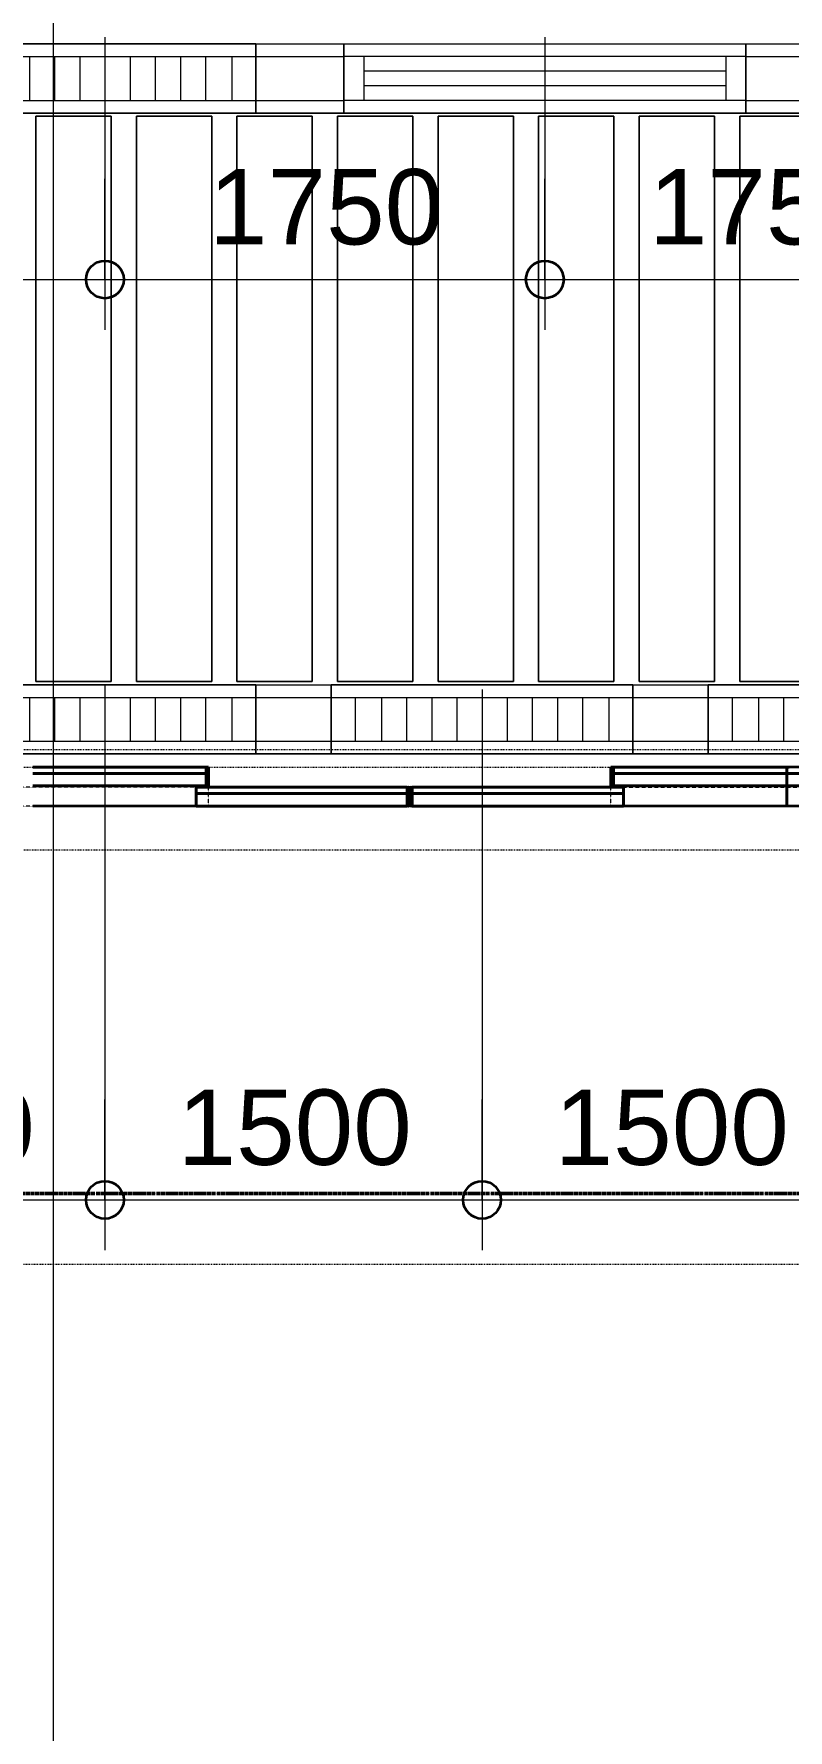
# Model space of a CAD drawing. Header units: millimetres. Extents: x -853228 to -774636, y -17776 to 22455.
# Drawn here: x -842615 to -839615, y -3733 to 3017 of the extents above; entities that cross this region are included whole.
import ezdxf

# ---------------------------------------------------------------- set-up
doc = ezdxf.new("R2010")
doc.units = ezdxf.units.MM
for name, pattern in [('DASH', [6.35, 3.175, -3.175]), ('DPA_Grid _ Level 100', [10, 5.5, -1.6, 1.3, -1.6]), ('DPA_Hidden 50', [3, 2, -1]), ('DPA_Hidden 500', [1.4, 0.8, -0.6])]:
    doc.linetypes.add(name, pattern=pattern)
for name, color, linetype, lineweight in [('A-ANNO-DIMS', 1, 'Continuous', 9), ('A-ANNO-DIMS-100', 1, 'Continuous', 9), ('A-DETL', 1, 'Continuous', 70), ('A-GENM', 1, 'Continuous', 9), ('A-GENM-HDLN', 2, 'DPA_Hidden 500', 9), ('A-GLAZ-CURT', 2, 'Continuous', 9), ('G-ANNO-SECL', 3, 'Continuous', 9), ('G-ANNO-TEXT', 3, 'Continuous', 9), ('Q-SPCQ', 2, 'Continuous', 35), ('Q-SPCQ-HDLN', 2, 'DASH', 9)]:
    doc.layers.add(name, color=color, linetype=linetype, lineweight=lineweight)
doc.styles.add('Arial_2', font='arial.ttf', dxfattribs={"height": 300})
doc.dimstyles.new('DPA-DIM-3_0_C-C', dxfattribs={"dimscale": 304.8, "dimtxt": 306.07782, "dimasz": 0.492126, "dimexe": 0.656168, "dimexo": 0.0625, "dimgap": 0.164042, "dimtad": 1, "dimdec": 0, "dimzin": 0, "dimdsep": 46, "dimtxsty": 'Arial_2', "dimblk1": 'DOTBLANK', "dimblk2": 'DOTBLANK', "dimsah": 1, "dimcen": 0.09, "dimdle": 0.656168, "dimadec": 8, "dimazin": 0, "dimtfac": 1, "dimtdec": 4, "dimtix": 1, "dimtmove": 0, "dimatfit": 3, "dimfxl": 1.312336, "dimfxlon": 1, "dimtvp": 1, "dimtolj": 1, "dimtzin": 0, "dimarcsym": 2})

# ---------------------------------------------------------------- blocks, each defined once
blk = doc.blocks.new('DPA_CP_Metal Ceiling Panel - Vertical Panel with Gap-11114031-4281-01 ENLARGED LOWER PLATFORM LEVEL - REFLECTED CEILING PLAN - SHEET 2')
at = {"layer": 'A-GLAZ-CURT'}
for p, q in [((-785007.4, 2689), (-785007.4, 439)), ((-784707.4, 2689), (-785007.4, 2689)), ((-784707.4, 2689), (-785007.4, 2689)), ((-785007.4, 2689), (-785007.4, 439)), ((-785007.4, 439), (-785007.4, 2689)), ((-785007.4, 2689), (-784707.4, 2689)), ((-784707.4, 2689), (-784707.4, 439)), ((-784707.4, 439), (-784707.4, 2689)), ((-784707.4, 2689), (-784707.4, 439)), ((-784707.4, 439), (-785007.4, 439)), ((-785007.4, 439), (-784707.4, 439)), ((-784707.4, 439), (-785007.4, 439))]:
    blk.add_line(p, q, dxfattribs=at)
blk = doc.blocks.new('DPA_Speciality_PlatformScreenDoor - Length_135300-12767973-4281-01 ENLARGED LOWER PLATFORM LEVEL - REFLECTED CEILING PLAN - SHEET 2')
at = {"layer": 'A-GENM'}
for p, q in [((123587.5, -250), (123785.3, -250)), ((123785.3, -250), (123587.5, -250)), ((123682.5, -250), (123592.5, -250)), ((123592.5, -250), (123682.5, -250)), ((123692.5, -250), (123782.5, -250)), ((123782.5, -250), (123692.5, -250)), ((124587.5, -250), (124389.7, -250)), ((124389.7, -250), (124587.5, -250)), ((124482.5, -250), (124392.5, -250)), ((124392.5, -250), (124482.5, -250)), ((124492.5, -250), (124582.5, -250)), ((124582.5, -250), (124492.5, -250)), ((125140.3, -330), (125264.1, -330)), ((125150.9, -330), (125204, -330)), ((125200.4, -330), (125253.5, -330))]:
    blk.add_line(p, q, dxfattribs=at)
at = {"layer": 'A-GENM-HDLN'}
for p, q in [((123287.5, -175), (122437.5, -175)), ((123287.5, -175), (123287.5, -250)), ((124887.5, -175), (124887.5, -250)), ((124887.5, -175), (125737.5, -175)), ((123287.5, -250), (122437.5, -250)), ((124887.5, -250), (125737.5, -250))]:
    blk.add_line(p, q, dxfattribs=at)
at = {"layer": 'Q-SPCQ', "linetype": 'DASH', "lineweight": 9}
blk.add_line((61742.7, 1650), (132340.1, 1650), dxfattribs=at)
at = {"layer": 'Q-SPCQ'}
for p, q in [((120212.5, -175), (122587.5, -175)), ((122587.5, -175), (122587.5, -330)), ((122587.5, -175), (123287.5, -175)), ((122587.5, -330), (122587.5, -175)), ((122587.5, -200), (122587.5, -175.9)), ((122587.5, -175.9), (122587.5, -200)), ((122587.5, -305), (122587.5, -200)), ((122587.5, -200), (122587.5, -305)), ((123237.5, -175), (124077.5, -175)), ((124077.5, -175), (123237.5, -175)), ((123237.5, -175), (123237.5, -225)), ((123237.5, -225), (123237.5, -175)), ((124047.5, -175), (123267.5, -175)), ((123267.5, -175), (124047.5, -175)), ((123267.5, -175), (124047.5, -175)), ((124047.5, -175), (123267.5, -175)), ((124077.5, -225), (124077.5, -175)), ((124077.5, -225), (124077.5, -175)), ((124077.5, -180), (124077.5, -245)), ((124077.5, -245), (124077.5, -180)), ((124087.5, -245), (124087.5, -180)), ((124087.5, -180), (124087.5, -245)), ((124087.5, -180), (124087.5, -245)), ((124087.5, -245), (124087.5, -180)), ((124937.5, -175), (124097.5, -175)), ((124097.5, -175), (124937.5, -175)), ((124097.5, -175), (124097.5, -225)), ((124097.5, -175), (124097.5, -225)), ((124097.5, -245), (124097.5, -180)), ((124097.5, -180), (124097.5, -245)), ((124127.5, -175), (124907.5, -175)), ((124907.5, -175), (124127.5, -175)), ((124907.5, -175), (124127.5, -175)), ((124127.5, -175), (124907.5, -175)), ((124887.5, -175), (125587.5, -175)), ((124937.5, -225), (124937.5, -175)), ((124937.5, -175), (124937.5, -225)), ((122587.5, -255), (120212.5, -255)), ((120212.5, -255), (122587.5, -255)), ((122587.5, -255), (123277.5, -255)), ((123277.5, -255), (122587.5, -255)), ((122587.5, -255), (122587.5, -305)), ((122587.5, -305), (122587.5, -255)), ((122587.5, -305), (122587.5, -255)), ((122587.5, -255), (122587.5, -305)), ((122637.5, -255), (123227.5, -255)), ((123227.5, -255), (122637.5, -255)), ((123227.5, -255), (122647.5, -255)), ((122647.5, -255), (123227.5, -255)), ((124077.5, -225), (123237.5, -225)), ((123237.5, -225), (124077.5, -225)), ((123237.5, -250), (123237.5, -225)), ((123237.5, -250), (123237.5, -225)), ((124077.5, -225), (123237.5, -225)), ((123237.5, -225), (123237.5, -250)), ((123237.5, -250), (123237.5, -225)), ((123237.5, -225), (124077.5, -225)), ((123237.5, -225), (124077.5, -225)), ((124077.5, -225), (123237.5, -225)), ((124077.5, -250), (123237.5, -250)), ((123237.5, -250), (124077.5, -250)), ((123237.5, -250), (124077.5, -250)), ((124077.5, -250), (123237.5, -250)), ((123267.5, -225), (124047.5, -225)), ((124047.5, -225), (123267.5, -225)), ((124047.5, -225), (123267.5, -225)), ((123267.5, -225), (124047.5, -225)), ((123277.5, -255), (123277.5, -330)), ((123287.5, -255), (123277.5, -255)), ((123277.5, -255), (123287.5, -255)), ((123277.5, -330), (123277.5, -255)), ((123277.5, -305), (123277.5, -255)), ((123277.5, -305), (123277.5, -255)), ((123287.5, -225), (124027.5, -225)), ((124027.5, -225), (123287.5, -225)), ((123287.5, -225), (124027.5, -225)), ((124027.5, -225), (123287.5, -225)), ((123287.5, -250), (124027.5, -250)), ((124027.5, -250), (123287.5, -250)), ((123287.5, -250), (124027.5, -250)), ((124027.5, -250), (123287.5, -250)), ((123287.5, -330), (123287.5, -250)), ((123287.5, -250), (123287.5, -305)), ((123287.5, -330), (123287.5, -255)), ((123287.5, -255), (123287.5, -330)), ((124077.5, -225), (124077.5, -250)), ((124077.5, -250), (124077.5, -225)), ((124077.5, -250), (124077.5, -225)), ((124077.5, -225), (124077.5, -250)), ((124097.5, -225), (124937.5, -225)), ((124937.5, -225), (124097.5, -225)), ((124097.5, -250), (124097.5, -225)), ((124097.5, -225), (124097.5, -250)), ((124937.5, -225), (124097.5, -225)), ((124097.5, -225), (124097.5, -250)), ((124097.5, -250), (124097.5, -225)), ((124097.5, -225), (124937.5, -225)), ((124937.5, -225), (124097.5, -225)), ((124097.5, -225), (124937.5, -225)), ((124097.5, -250), (124937.5, -250)), ((124937.5, -250), (124097.5, -250)), ((124097.5, -250), (124937.5, -250)), ((124937.5, -250), (124097.5, -250)), ((124907.5, -225), (124127.5, -225)), ((124127.5, -225), (124907.5, -225)), ((124127.5, -225), (124907.5, -225)), ((124907.5, -225), (124127.5, -225)), ((124887.5, -225), (124147.5, -225)), ((124147.5, -225), (124887.5, -225)), ((124887.5, -225), (124147.5, -225)), ((124147.5, -225), (124887.5, -225)), ((124887.5, -250), (124147.5, -250)), ((124147.5, -250), (124887.5, -250)), ((124887.5, -250), (124147.5, -250)), ((124147.5, -250), (124887.5, -250)), ((124887.5, -305), (124887.5, -250)), ((124887.5, -250), (124887.5, -330)), ((124897.5, -255), (124887.5, -255)), ((124887.5, -255), (124887.5, -330)), ((124887.5, -330), (124887.5, -255)), ((124887.5, -255), (124897.5, -255)), ((124897.5, -330), (124897.5, -255)), ((124897.5, -255), (124897.5, -330)), ((125587.5, -255), (124897.5, -255)), ((124897.5, -255), (125587.5, -255)), ((124897.5, -255), (124897.5, -305)), ((124897.5, -255), (124897.5, -305)), ((124937.5, -225), (124937.5, -250)), ((124937.5, -225), (124937.5, -250)), ((124937.5, -250), (124937.5, -225)), ((124937.5, -225), (124937.5, -250)), ((124947.5, -255), (125527.5, -255)), ((125527.5, -255), (124947.5, -255)), ((125537.5, -255), (124947.5, -255)), ((124947.5, -255), (125537.5, -255)), ((122587.5, -305), (120212.5, -305)), ((122587.5, -305), (120212.5, -305)), ((120212.5, -305), (122587.5, -305)), ((120212.5, -330), (122587.5, -330)), ((120212.5, -330), (122587.5, -330)), ((122577.5, -305), (122587.5, -305)), ((122587.5, -330), (122577.5, -330)), ((122587.5, -329.1), (122587.5, -305)), ((122587.5, -305), (122597.5, -305)), ((123277.5, -305), (122587.5, -305)), ((122587.5, -305), (122587.5, -330)), ((122587.5, -330), (122587.5, -305)), ((122587.5, -305), (123277.5, -305)), ((123277.5, -305), (122587.5, -305)), ((122587.5, -305), (122587.5, -329.1)), ((122587.5, -330), (122587.5, -305)), ((122587.5, -305), (122587.5, -330)), ((122587.5, -330), (123287.5, -330)), ((122587.5, -330), (123277.5, -330)), ((122597.5, -330), (122587.5, -330)), ((122597.5, -305), (123277.5, -305)), ((123277.5, -305), (122597.5, -305)), ((122597.5, -305), (123277.5, -305)), ((123277.5, -330), (122597.5, -330)), ((123277.5, -330), (122597.5, -330)), ((122597.5, -330), (123277.5, -330)), ((122637.5, -305), (123227.5, -305)), ((123227.5, -305), (122637.5, -305)), ((122647.5, -305), (123227.5, -305)), ((123227.5, -305), (122647.5, -305)), ((122647.5, -305), (123227.5, -305)), ((123227.5, -305), (122647.5, -305)), ((123227.5, -305), (122647.5, -305)), ((122647.5, -305), (123227.5, -305)), ((122647.5, -330), (123227.5, -330)), ((123227.5, -330), (122647.5, -330)), ((122647.5, -330), (123227.5, -330)), ((123227.5, -330), (122647.5, -330)), ((123277.5, -330), (123277.5, -305)), ((123277.5, -330), (123277.5, -305)), ((123277.5, -305), (123277.5, -330)), ((123277.5, -330), (123277.5, -305)), ((123277.5, -330), (123287.5, -330)), ((123287.5, -330), (123277.5, -330)), ((123287.5, -305), (123287.5, -329.1)), ((124887.5, -329.1), (124887.5, -305)), ((124887.5, -330), (125587.5, -330)), ((124887.5, -330), (124897.5, -330)), ((124897.5, -330), (124887.5, -330)), ((125587.5, -305), (124897.5, -305)), ((124897.5, -305), (125577.5, -305)), ((124897.5, -305), (124897.5, -330)), ((124897.5, -305), (124897.5, -330)), ((124897.5, -305), (125577.5, -305)), ((125577.5, -305), (124897.5, -305)), ((124897.5, -330), (124897.5, -305)), ((124897.5, -305), (124897.5, -330)), ((125587.5, -305), (124897.5, -305)), ((124897.5, -305), (125587.5, -305)), ((125577.5, -330), (124897.5, -330)), ((124897.5, -330), (125587.5, -330)), ((124897.5, -330), (125577.5, -330)), ((125577.5, -330), (124897.5, -330)), ((125527.5, -305), (124947.5, -305)), ((124947.5, -305), (125527.5, -305)), ((125527.5, -305), (124947.5, -305)), ((124947.5, -305), (125527.5, -305)), ((125537.5, -305), (124947.5, -305)), ((124947.5, -305), (125537.5, -305)), ((124947.5, -305), (125527.5, -305)), ((125527.5, -305), (124947.5, -305)), ((125527.5, -330), (124947.5, -330)), ((124947.5, -330), (125527.5, -330)), ((125527.5, -330), (124947.5, -330)), ((124947.5, -330), (125527.5, -330)), ((125577.5, -305), (125587.5, -305)), ((125587.5, -330), (125577.5, -330))]:
    blk.add_line(p, q, dxfattribs=at)
for centre, start, end in [((124082.5, -180), 0, 180), ((124082.5, -180), 135, 180), ((124082.5, -180), 60, 120), ((124082.5, -180), 360, 30), ((124092.5, -180), 0, 180), ((124092.5, -180), 150, 180), ((124092.5, -180), 60, 120), ((124092.5, -180), 0, 45), ((124082.5, -245), 180, 210), ((124082.5, -245), 180, 0), ((124082.5, -245), 240, 300), ((124082.5, -245), 330, 0), ((124092.5, -245), 180, 210), ((124092.5, -245), 180, 360), ((124092.5, -245), 240, 300), ((124092.5, -245), 330, 360)]:
    blk.add_arc(centre, 5, start, end, dxfattribs=at)
at = {"layer": 'Q-SPCQ-HDLN'}
for p, q in [((132340.1, 0), (61742.7, 0)), ((132340.1, -330), (61742.7, -330)), ((132340.1, -400), (61742.7, -400))]:
    blk.add_line(p, q, dxfattribs=at)
blk = doc.blocks.new('DPA_CP_Metal Ceiling Luminaire2 - Linear Luminaire-12404975-4281-01 ENLARGED LOWER PLATFORM LEVEL - REFLECTED CEILING PLAN - SHEET 2')
at = {"layer": 'A-GLAZ-CURT'}
for p, q in [((-786932.4, 2701.5), (-786932.4, 2976.5)), ((-786932.4, 2976.5), (-785732.4, 2976.5)), ((-786932.4, 2976.5), (-786932.4, 2701.5)), ((-785732.4, 2976.5), (-786932.4, 2976.5)), ((-786932.4, 2976.5), (-785732.4, 2976.5)), ((-785732.4, 2976.5), (-785732.4, 2701.5)), ((-785732.4, 2701.5), (-785732.4, 2976.5)), ((-786932.4, 2939), (-786932.4, 2701.5)), ((-786932.4, 2926.5), (-785732.4, 2926.5)), ((-785732.4, 2939), (-785732.4, 2701.5)), ((-786932.4, 2751.5), (-785732.4, 2751.5)), ((-785732.4, 2701.5), (-786932.4, 2701.5)), ((-785732.4, 2701.5), (-786932.4, 2701.5)), ((-786932.4, 2701.5), (-785732.4, 2701.5))]:
    blk.add_line(p, q, dxfattribs=at)
at = {"layer": 'A-GLAZ-CURT', "linetype": 'DPA_Hidden 50'}
for p, q in [((-786837.4, 2926.5), (-786837.4, 2751.5)), ((-786732.4, 2926.5), (-786732.4, 2751.5)), ((-786632.4, 2926.5), (-786632.4, 2751.5)), ((-786532.4, 2926.5), (-786532.4, 2751.5)), ((-786432.4, 2926.5), (-786432.4, 2751.5)), ((-786332.4, 2926.5), (-786332.4, 2751.5)), ((-786232.4, 2926.5), (-786232.4, 2751.5)), ((-786132.4, 2926.5), (-786132.4, 2751.5)), ((-786032.4, 2926.5), (-786032.4, 2751.5)), ((-785932.4, 2926.5), (-785932.4, 2751.5)), ((-785827.4, 2926.5), (-785827.4, 2751.5))]:
    blk.add_line(p, q, dxfattribs=at)
blk = doc.blocks.new('DPA_CP_Metal Ceiling Panel1 - Horizontal with Gap-13297912-4281-01 ENLARGED LOWER PLATFORM LEVEL - REFLECTED CEILING PLAN - SHEET 2')
at = {"layer": 'A-GLAZ-CURT'}
for p, q in [((-786232.4, 151.5), (-786232.4, 426.5)), ((-786232.4, 151.5), (-786232.4, 426.5)), ((-786232.4, 426.5), (-785932.4, 426.5)), ((-786232.4, 426.5), (-785932.4, 426.5)), ((-786232.4, 151.5), (-786232.4, 426.5)), ((-785932.4, 151.5), (-785932.4, 426.5)), ((-785932.4, 426.5), (-785932.4, 151.5)), ((-785932.4, 426.5), (-785932.4, 151.5)), ((-786232.4, 376.5), (-785932.4, 376.5)), ((-786232.4, 201.5), (-785932.4, 201.5)), ((-786232.4, 151.5), (-785932.4, 151.5)), ((-785932.4, 151.5), (-786232.4, 151.5)), ((-785932.4, 151.5), (-786232.4, 151.5))]:
    blk.add_line(p, q, dxfattribs=at)
blk = doc.blocks.new('DPA_CP_Metal Ceiling Air Supply1 - Linear Diffuser Air Supply-12404980-4281-01 ENLARGED LOWER PLATFORM LEVEL - REFLECTED CEILING PLAN - SHEET 2')
at = {"layer": 'A-GLAZ-CURT'}
for p, q in [((-788882.4, 2701.5), (-788882.4, 2976.5)), ((-788882.4, 2976.5), (-787282.4, 2976.5)), ((-788882.4, 2701.5), (-788882.4, 2976.5)), ((-788882.4, 2976.5), (-787282.4, 2976.5)), ((-788882.4, 2976.5), (-787282.4, 2976.5)), ((-788882.4, 2701.5), (-788882.4, 2976.5)), ((-787282.4, 2701.5), (-787282.4, 2976.5)), ((-787282.4, 2976.5), (-787282.4, 2701.5)), ((-787282.4, 2976.5), (-787282.4, 2701.5)), ((-787282.4, 2926.5), (-788882.4, 2926.5)), ((-788802.4, 2926.5), (-788802.4, 2751.5)), ((-787362.4, 2926.5), (-787362.4, 2751.5)), ((-787282.4, 2751.5), (-788882.4, 2751.5)), ((-788882.4, 2701.5), (-787282.4, 2701.5)), ((-787282.4, 2701.5), (-788882.4, 2701.5)), ((-787282.4, 2701.5), (-788882.4, 2701.5))]:
    blk.add_line(p, q, dxfattribs=at)
at = {"layer": 'A-GLAZ-CURT', "linetype": 'DPA_Hidden 50'}
for p, q in [((-787362.4, 2868.2), (-788802.4, 2868.2)), ((-787362.4, 2809.9), (-788802.4, 2809.9))]:
    blk.add_line(p, q, dxfattribs=at)
blk = doc.blocks.new('DPA_CP_Metal Ceiling Panel1 - Horizontal with Gap-16028279-4281-01 ENLARGED LOWER PLATFORM LEVEL - REFLECTED CEILING PLAN - SHEET 2')
at = {"layer": 'A-GLAZ-CURT'}
for p, q in [((-787282.4, 2701.5), (-787282.4, 2976.5)), ((-787282.4, 2701.5), (-787282.4, 2976.5)), ((-787282.4, 2976.5), (-786932.4, 2976.5)), ((-787282.4, 2976.5), (-786932.4, 2976.5)), ((-787282.4, 2701.5), (-787282.4, 2976.5)), ((-786932.4, 2701.5), (-786932.4, 2976.5)), ((-786932.4, 2976.5), (-786932.4, 2701.5)), ((-786932.4, 2976.5), (-786932.4, 2701.5)), ((-787282.4, 2926.5), (-786932.4, 2926.5)), ((-787282.4, 2751.5), (-786932.4, 2751.5)), ((-787282.4, 2701.5), (-786932.4, 2701.5)), ((-786932.4, 2701.5), (-787282.4, 2701.5)), ((-786932.4, 2701.5), (-787282.4, 2701.5))]:
    blk.add_line(p, q, dxfattribs=at)
blk = doc.blocks.new('DIMBLOCK48-4281-01 ENLARGED LOWER PLATFORM LEVEL - REFLECTED CEILING PLAN - SHEET 2')
at = {"layer": 'A-ANNO-DIMS-100'}
for p, q in [((-844082.4, 2439.2), (-844082.4, 1839.2)), ((-844082.4, 2039.2), (-844082.4, 2439.2)), ((-842332.4, 2439.2), (-842332.4, 1839.2)), ((-842332.4, 2039.2), (-842332.4, 2439.2)), ((-844282.4, 2039.2), (-842332.4, 2039.2))]:
    blk.add_line(p, q, dxfattribs=at)
at = {"layer": 'A-ANNO-DIMS-100', "lineweight": 35}
for centre in [(-844082.4, 2039.2), (-842332.4, 2039.2)]:
    blk.add_circle(centre, 75, dxfattribs=at)
at = {"layer": 'A-ANNO-DIMS-100', "color": 0, "insert": (-843668.8, 2478.7), "char_height": 300, "width": 1107.531, "attachment_point": 1, "line_spacing_factor": 0.941778, "style": 'Arial_2'}
blk.add_mtext('1750', dxfattribs=at)
blk = doc.blocks.new('_DotBlank')
at = {"color": 0, "linetype": 'ByBlock', "lineweight": -2}
blk.add_line((-0.5, 0), (-1, 0), dxfattribs=at)
blk.add_circle((0, 0), 0.5, dxfattribs=at)
blk = doc.blocks.new('DIMBLOCK49-4281-01 ENLARGED LOWER PLATFORM LEVEL - REFLECTED CEILING PLAN - SHEET 2')
at = {"layer": 'A-ANNO-DIMS-100'}
for p, q in [((-842332.4, 2439.2), (-842332.4, 1839.2)), ((-842332.4, 2039.2), (-842332.4, 2439.2)), ((-840582.4, 2439.2), (-840582.4, 1839.2)), ((-840582.4, 2039.2), (-840582.4, 2439.2)), ((-842332.4, 2039.2), (-840582.4, 2039.2))]:
    blk.add_line(p, q, dxfattribs=at)
at = {"layer": 'A-ANNO-DIMS-100', "lineweight": 35}
for centre in [(-842332.4, 2039.2), (-840582.4, 2039.2)]:
    blk.add_circle(centre, 75, dxfattribs=at)
at = {"layer": 'A-ANNO-DIMS-100', "color": 0, "insert": (-841918.8, 2478.7), "char_height": 300, "width": 1107.531, "attachment_point": 1, "line_spacing_factor": 0.941778, "style": 'Arial_2'}
blk.add_mtext('1750', dxfattribs=at)
blk = doc.blocks.new('DIMBLOCK50-4281-01 ENLARGED LOWER PLATFORM LEVEL - REFLECTED CEILING PLAN - SHEET 2')
at = {"layer": 'A-ANNO-DIMS-100'}
for p, q in [((-840582.4, 2439.2), (-840582.4, 1839.2)), ((-840582.4, 2039.2), (-840582.4, 2439.2)), ((-838832.4, 2439.2), (-838832.4, 1839.2)), ((-838832.4, 2039.2), (-838832.4, 2439.2)), ((-840582.4, 2039.2), (-838632.4, 2039.2))]:
    blk.add_line(p, q, dxfattribs=at)
at = {"layer": 'A-ANNO-DIMS-100', "lineweight": 35}
for centre in [(-840582.4, 2039.2), (-838832.4, 2039.2)]:
    blk.add_circle(centre, 75, dxfattribs=at)
at = {"layer": 'A-ANNO-DIMS-100', "color": 0, "insert": (-840168.8, 2478.7), "char_height": 300, "width": 1107.531, "attachment_point": 1, "line_spacing_factor": 0.941778, "style": 'Arial_2'}
blk.add_mtext('1750', dxfattribs=at)
blk = doc.blocks.new('DIMBLOCK61-4281-01 ENLARGED LOWER PLATFORM LEVEL - REFLECTED CEILING PLAN - SHEET 2')
at = {"layer": 'A-ANNO-DIMS-100'}
for p, q in [((-843832.4, -1223.5), (-843832.4, -1823.5)), ((-843832.4, -1623.5), (-843832.4, -1223.5)), ((-842332.4, -1223.5), (-842332.4, -1823.5)), ((-842332.4, -1623.5), (-842332.4, -1223.5)), ((-844032.4, -1623.5), (-842332.4, -1623.5))]:
    blk.add_line(p, q, dxfattribs=at)
at = {"layer": 'A-ANNO-DIMS-100', "lineweight": 35}
for centre in [(-843832.4, -1623.5), (-842332.4, -1623.5)]:
    blk.add_circle(centre, 75, dxfattribs=at)
at = {"layer": 'A-ANNO-DIMS-100', "color": 0, "insert": (-843543.8, -1184.1), "char_height": 300, "width": 1107.531, "attachment_point": 1, "line_spacing_factor": 0.941778, "style": 'Arial_2'}
blk.add_mtext('1500', dxfattribs=at)
blk = doc.blocks.new('DIMBLOCK62-4281-01 ENLARGED LOWER PLATFORM LEVEL - REFLECTED CEILING PLAN - SHEET 2')
at = {"layer": 'A-ANNO-DIMS-100'}
for p, q in [((-842332.4, -1223.5), (-842332.4, -1823.5)), ((-842332.4, -1623.5), (-842332.4, -1223.5)), ((-840832.4, -1223.5), (-840832.4, -1823.5)), ((-840832.4, -1623.5), (-840832.4, -1223.5)), ((-842332.4, -1623.5), (-840832.4, -1623.5))]:
    blk.add_line(p, q, dxfattribs=at)
at = {"layer": 'A-ANNO-DIMS-100', "lineweight": 35}
for centre in [(-842332.4, -1623.5), (-840832.4, -1623.5)]:
    blk.add_circle(centre, 75, dxfattribs=at)
at = {"layer": 'A-ANNO-DIMS-100', "color": 0, "insert": (-842043.8, -1184.1), "char_height": 300, "width": 1107.531, "attachment_point": 1, "line_spacing_factor": 0.941778, "style": 'Arial_2'}
blk.add_mtext('1500', dxfattribs=at)
blk = doc.blocks.new('DIMBLOCK63-4281-01 ENLARGED LOWER PLATFORM LEVEL - REFLECTED CEILING PLAN - SHEET 2')
at = {"layer": 'A-ANNO-DIMS-100'}
for p, q in [((-840832.4, -1223.5), (-840832.4, -1823.5)), ((-840832.4, -1623.5), (-840832.4, -1223.5)), ((-839332.4, -1223.5), (-839332.4, -1823.5)), ((-839332.4, -1623.5), (-839332.4, -1223.5)), ((-840832.4, -1623.5), (-839132.4, -1623.5))]:
    blk.add_line(p, q, dxfattribs=at)
at = {"layer": 'A-ANNO-DIMS-100', "lineweight": 35}
for centre in [(-840832.4, -1623.5), (-839332.4, -1623.5)]:
    blk.add_circle(centre, 75, dxfattribs=at)
at = {"layer": 'A-ANNO-DIMS-100', "color": 0, "insert": (-840543.8, -1184.1), "char_height": 300, "width": 1107.531, "attachment_point": 1, "line_spacing_factor": 0.941778, "style": 'Arial_2'}
blk.add_mtext('1500', dxfattribs=at)

msp = doc.modelspace()

# ---------------------------------------------------------------- linework, layer by layer
at = {"layer": 'A-DETL', "color": 55, "linetype": 'DPA_Hidden 50', "lineweight": 9}
for p, q in [((-842332.4, 3004), (-842332.4, 2104)), ((-840582.4, 3004), (-840582.4, 2104)), ((-842332.4, 428), (-842332.4, -1392)), ((-840832.4, 408), (-840832.4, -1392))]:
    msp.add_line(p, q, dxfattribs=at)
at = {"layer": 'G-ANNO-SECL', "linetype": 'DPA_Grid _ Level 100', "lineweight": 50}
msp.add_line((-851417.7, -1598.3), (-777570.3, -1598.3), dxfattribs=at)
at = {"layer": 'G-ANNO-TEXT', "color": 10}
msp.add_line((-842537.9, 3582.5), (-842537.9, -9495.4), dxfattribs=at)

# ---------------------------------------------------------------- block references
at = {"layer": 'A-GLAZ-CURT'}
for name, p in [('DPA_CP_Metal Ceiling Luminaire2 - Linear Luminaire-12404975-4281-01 ENLARGED LOWER PLATFORM LEVEL - REFLECTED CEILING PLAN - SHEET 2', (-56000, 0)), ('DPA_CP_Metal Ceiling Luminaire2 - Linear Luminaire-12404975-4281-01 ENLARGED LOWER PLATFORM LEVEL - REFLECTED CEILING PLAN - SHEET 2', (-56000, 0)), ('DPA_CP_Metal Ceiling Luminaire2 - Linear Luminaire-12404975-4281-01 ENLARGED LOWER PLATFORM LEVEL - REFLECTED CEILING PLAN - SHEET 2', (-56000, 0)), ('DPA_CP_Metal Ceiling Panel1 - Horizontal with Gap-16028279-4281-01 ENLARGED LOWER PLATFORM LEVEL - REFLECTED CEILING PLAN - SHEET 2', (-54450, 0)), ('DPA_CP_Metal Ceiling Panel1 - Horizontal with Gap-16028279-4281-01 ENLARGED LOWER PLATFORM LEVEL - REFLECTED CEILING PLAN - SHEET 2', (-54450, 0)), ('DPA_CP_Metal Ceiling Panel1 - Horizontal with Gap-16028279-4281-01 ENLARGED LOWER PLATFORM LEVEL - REFLECTED CEILING PLAN - SHEET 2', (-54450, 0)), ('DPA_CP_Metal Ceiling Air Supply1 - Linear Diffuser Air Supply-12404980-4281-01 ENLARGED LOWER PLATFORM LEVEL - REFLECTED CEILING PLAN - SHEET 2', (-52500, 0)), ('DPA_CP_Metal Ceiling Air Supply1 - Linear Diffuser Air Supply-12404980-4281-01 ENLARGED LOWER PLATFORM LEVEL - REFLECTED CEILING PLAN - SHEET 2', (-52500, 0)), ('DPA_CP_Metal Ceiling Air Supply1 - Linear Diffuser Air Supply-12404980-4281-01 ENLARGED LOWER PLATFORM LEVEL - REFLECTED CEILING PLAN - SHEET 2', (-52500, 0)), ('DPA_CP_Metal Ceiling Panel1 - Horizontal with Gap-16028279-4281-01 ENLARGED LOWER PLATFORM LEVEL - REFLECTED CEILING PLAN - SHEET 2', (-52500, 0)), ('DPA_CP_Metal Ceiling Panel1 - Horizontal with Gap-16028279-4281-01 ENLARGED LOWER PLATFORM LEVEL - REFLECTED CEILING PLAN - SHEET 2', (-52500, 0)), ('DPA_CP_Metal Ceiling Panel1 - Horizontal with Gap-16028279-4281-01 ENLARGED LOWER PLATFORM LEVEL - REFLECTED CEILING PLAN - SHEET 2', (-52500, 0)), ('DPA_CP_Metal Ceiling Panel - Vertical Panel with Gap-11114031-4281-01 ENLARGED LOWER PLATFORM LEVEL - REFLECTED CEILING PLAN - SHEET 2', (-57600, 0)), ('DPA_CP_Metal Ceiling Panel - Vertical Panel with Gap-11114031-4281-01 ENLARGED LOWER PLATFORM LEVEL - REFLECTED CEILING PLAN - SHEET 2', (-57200, 0)), ('DPA_CP_Metal Ceiling Panel - Vertical Panel with Gap-11114031-4281-01 ENLARGED LOWER PLATFORM LEVEL - REFLECTED CEILING PLAN - SHEET 2', (-56800, 0)), ('DPA_CP_Metal Ceiling Panel - Vertical Panel with Gap-11114031-4281-01 ENLARGED LOWER PLATFORM LEVEL - REFLECTED CEILING PLAN - SHEET 2', (-56400, 0)), ('DPA_CP_Metal Ceiling Panel - Vertical Panel with Gap-11114031-4281-01 ENLARGED LOWER PLATFORM LEVEL - REFLECTED CEILING PLAN - SHEET 2', (-56000, 0)), ('DPA_CP_Metal Ceiling Panel - Vertical Panel with Gap-11114031-4281-01 ENLARGED LOWER PLATFORM LEVEL - REFLECTED CEILING PLAN - SHEET 2', (-55600, 0)), ('DPA_CP_Metal Ceiling Panel - Vertical Panel with Gap-11114031-4281-01 ENLARGED LOWER PLATFORM LEVEL - REFLECTED CEILING PLAN - SHEET 2', (-55200, 0)), ('DPA_CP_Metal Ceiling Panel - Vertical Panel with Gap-11114031-4281-01 ENLARGED LOWER PLATFORM LEVEL - REFLECTED CEILING PLAN - SHEET 2', (-54800, 0)), ('DPA_CP_Metal Ceiling Luminaire2 - Linear Luminaire-12404975-4281-01 ENLARGED LOWER PLATFORM LEVEL - REFLECTED CEILING PLAN - SHEET 2', (-56000, -2550)), ('DPA_CP_Metal Ceiling Luminaire2 - Linear Luminaire-12404975-4281-01 ENLARGED LOWER PLATFORM LEVEL - REFLECTED CEILING PLAN - SHEET 2', (-56000, -2550)), ('DPA_CP_Metal Ceiling Luminaire2 - Linear Luminaire-12404975-4281-01 ENLARGED LOWER PLATFORM LEVEL - REFLECTED CEILING PLAN - SHEET 2', (-56000, -2550)), ('DPA_CP_Metal Ceiling Panel1 - Horizontal with Gap-13297912-4281-01 ENLARGED LOWER PLATFORM LEVEL - REFLECTED CEILING PLAN - SHEET 2', (-55500, 0)), ('DPA_CP_Metal Ceiling Panel1 - Horizontal with Gap-13297912-4281-01 ENLARGED LOWER PLATFORM LEVEL - REFLECTED CEILING PLAN - SHEET 2', (-55500, 0)), ('DPA_CP_Metal Ceiling Panel1 - Horizontal with Gap-13297912-4281-01 ENLARGED LOWER PLATFORM LEVEL - REFLECTED CEILING PLAN - SHEET 2', (-55500, 0)), ('DPA_CP_Metal Ceiling Luminaire2 - Linear Luminaire-12404975-4281-01 ENLARGED LOWER PLATFORM LEVEL - REFLECTED CEILING PLAN - SHEET 2', (-54500, -2550)), ('DPA_CP_Metal Ceiling Luminaire2 - Linear Luminaire-12404975-4281-01 ENLARGED LOWER PLATFORM LEVEL - REFLECTED CEILING PLAN - SHEET 2', (-54500, -2550)), ('DPA_CP_Metal Ceiling Luminaire2 - Linear Luminaire-12404975-4281-01 ENLARGED LOWER PLATFORM LEVEL - REFLECTED CEILING PLAN - SHEET 2', (-54500, -2550)), ('DPA_CP_Metal Ceiling Panel1 - Horizontal with Gap-13297912-4281-01 ENLARGED LOWER PLATFORM LEVEL - REFLECTED CEILING PLAN - SHEET 2', (-54000, 0)), ('DPA_CP_Metal Ceiling Panel1 - Horizontal with Gap-13297912-4281-01 ENLARGED LOWER PLATFORM LEVEL - REFLECTED CEILING PLAN - SHEET 2', (-54000, 0)), ('DPA_CP_Metal Ceiling Panel1 - Horizontal with Gap-13297912-4281-01 ENLARGED LOWER PLATFORM LEVEL - REFLECTED CEILING PLAN - SHEET 2', (-54000, 0)), ('DPA_CP_Metal Ceiling Luminaire2 - Linear Luminaire-12404975-4281-01 ENLARGED LOWER PLATFORM LEVEL - REFLECTED CEILING PLAN - SHEET 2', (-53000, -2550)), ('DPA_CP_Metal Ceiling Luminaire2 - Linear Luminaire-12404975-4281-01 ENLARGED LOWER PLATFORM LEVEL - REFLECTED CEILING PLAN - SHEET 2', (-53000, -2550)), ('DPA_CP_Metal Ceiling Luminaire2 - Linear Luminaire-12404975-4281-01 ENLARGED LOWER PLATFORM LEVEL - REFLECTED CEILING PLAN - SHEET 2', (-53000, -2550))]:
    msp.add_blockref(name, p, dxfattribs=at)
at = {"layer": 'Q-SPCQ', "rotation": 180}
msp.add_blockref('DPA_Speciality_PlatformScreenDoor - Length_135300-12767973-4281-01 ENLARGED LOWER PLATFORM LEVEL - REFLECTED CEILING PLAN - SHEET 2', (-717032.4, -231), dxfattribs=at)

# ---------------------------------------------------------------- dimensions: what is measured, and where the dimension line sits
at = {"layer": 'A-ANNO-DIMS'}
for base, p1, p2, override, picture, middle in [((-842332.4, 2039.2), (-844082.4, 2439.2), (-842332.4, 2439.2), {"dimpost": '<>', "dimfxl": 1750}, 'DIMBLOCK48-4281-01 ENLARGED LOWER PLATFORM LEVEL - REFLECTED CEILING PLAN - SHEET 2', (-843207.4, 2242.4)), ((-840582.4, 2039.2), (-842332.4, 2439.2), (-840582.4, 2439.2), {"dimpost": '<>', "dimfxl": 1750}, 'DIMBLOCK49-4281-01 ENLARGED LOWER PLATFORM LEVEL - REFLECTED CEILING PLAN - SHEET 2', (-841457.4, 2242.4)), ((-838832.4, 2039.2), (-840582.4, 2439.2), (-838832.4, 2439.2), {"dimpost": '<>', "dimfxl": 1750}, 'DIMBLOCK50-4281-01 ENLARGED LOWER PLATFORM LEVEL - REFLECTED CEILING PLAN - SHEET 2', (-839707.4, 2242.4)), ((-842332.4, -1623.5), (-843832.4, -1223.5), (-842332.4, -1223.5), {"dimpost": '<>', "dimfxl": 1500}, 'DIMBLOCK61-4281-01 ENLARGED LOWER PLATFORM LEVEL - REFLECTED CEILING PLAN - SHEET 2', (-843082.4, -1420.4)), ((-840832.4, -1623.5), (-842332.4, -1223.5), (-840832.4, -1223.5), {"dimpost": '<>', "dimfxl": 1500}, 'DIMBLOCK62-4281-01 ENLARGED LOWER PLATFORM LEVEL - REFLECTED CEILING PLAN - SHEET 2', (-841582.4, -1420.4)), ((-839332.4, -1623.5), (-840832.4, -1223.5), (-839332.4, -1223.5), {"dimpost": '<>', "dimfxl": 1500}, 'DIMBLOCK63-4281-01 ENLARGED LOWER PLATFORM LEVEL - REFLECTED CEILING PLAN - SHEET 2', (-840082.4, -1420.4))]:
    dim = msp.add_linear_dim(base=base, p1=p1, p2=p2, dimstyle='DPA-DIM-3_0_C-C', override=override, dxfattribs=at)
    dim.commit()
    dim.dimension.update_dxf_attribs({"geometry": picture, "text_midpoint": middle})

doc.saveas('drawing.dxf')
